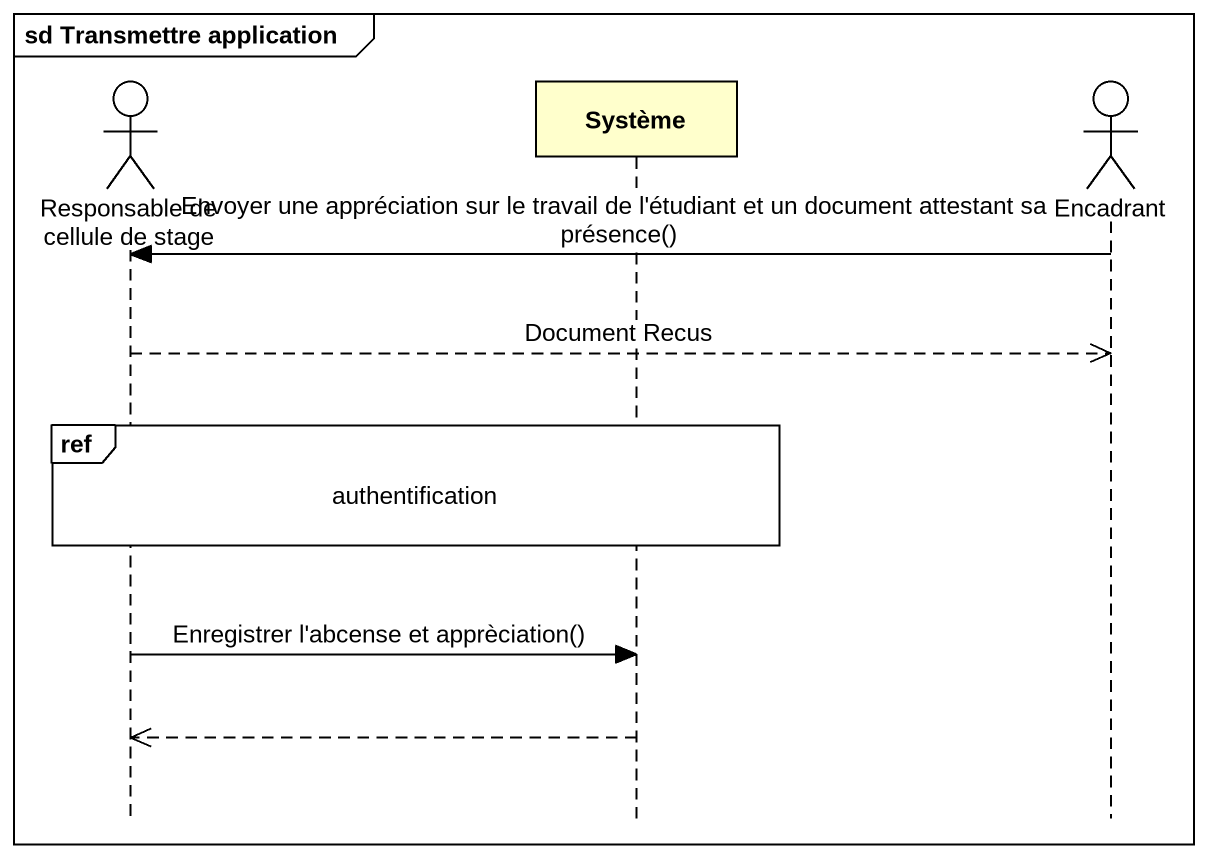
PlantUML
@startuml
mainframe sd Transmettre application
hide footbox
actor "Responsable de cellule de stage" as Responsable_de_cellule_de
participant Système
actor Encadrant

Encadrant -> Responsable_de_cellule_de : Envoyer une appréciation sur le travail de l'étudiant et un document attestant sa présence()
Responsable_de_cellule_de -->> Encadrant : Document Recus
ref over Responsable_de_cellule_de, Système : authentification
Responsable_de_cellule_de -> Système : Enregistrer l'abcense et apprèciation()
Système -->> Responsable_de_cellule_de
@enduml
